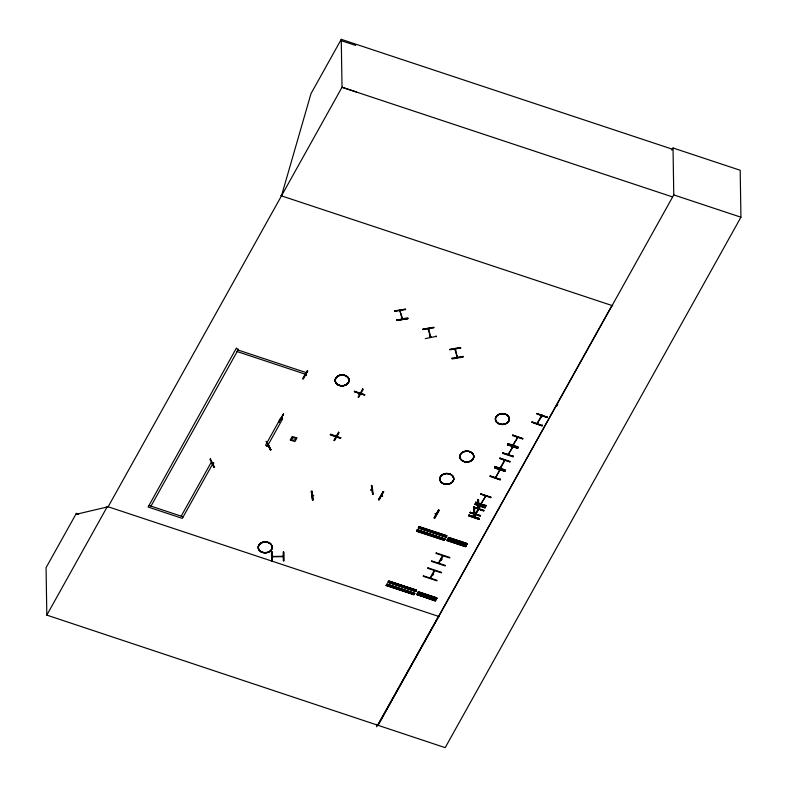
<?xml version="1.0" encoding="UTF-8"?>
<svg xmlns="http://www.w3.org/2000/svg" width="787" height="787" viewBox="0 0 787 787"><rect width="100%" height="100%" fill="white"/><g stroke="black" fill="none" stroke-linecap="round" stroke-linejoin="round"><path stroke-width="1.18" d="M212.47 463.13L213.769 463.11L213.375 462.756M268.347 446.052L267.196 446.357M500.434 478.998L500.198 479.834L490.144 475.997M494.905 466.976L495.121 466.504L505.411 469.957L505.165 470.4L494.905 466.976L495.151 466.553M500.198 479.824L489.957 476.342M507.733 443.966L507.949 443.504L518.239 446.947L517.994 447.39L507.733 443.966L518.003 447.341M505.165 470.38L494.925 466.907M503.001 452.584L502.765 453.42L513.045 456.745M340.712 437.602L340.466 438.438L330.235 434.926L330.471 434.149L340.682 437.946M478.949 519.272L468.718 515.819L478.939 519.312L479.185 518.495L468.924 515.091L479.185 518.495M470.095 512.77L480.306 516.311L480.552 515.869L470.292 512.376L470.075 512.849L470.321 512.022M486.179 505.323L485.933 506.159L475.702 502.657L486.15 505.677M475.909 502.273L486.189 505.716M479.194 518.879L468.924 515.387L479.155 518.84M542.381 425.049L542.125 425.885L531.963 422.294L532.219 421.478M532.179 421.881L542.381 425.442M542.125 425.865L531.982 422.226M500.552 467.389L500.522 468.304L500.493 467.33M504.565 460.188L504.073 461.084L504.92 460.306M504.88 460.493L500.611 468.167M508.008 454.542L512.819 446.78M508.776 454.03L508.363 453.824M513.291 445.304L513.763 444.537M517.708 437.483L512.976 445.098L517.728 437.424M335.41 435.998L336.236 435.624M359.226 394.356L358.764 394.13L359.659 392.792M475.259 514.088L475.614 513.35M475.682 514.196L476.125 513.321L475.564 513.331M477.955 509.13L478.28 510.124L478.417 509.287M479.647 506.248L479.686 507.025L480.188 506.267M478.742 509.415L473.902 517.098L474.246 515.672M480.1 506.405L479.588 506.238M484.94 496.715L485.471 496.823M485.736 496.253L480.936 503.847L485.776 496.066M386.191 585.548L386.545 584.908L386.22 585.518L414.041 594.687L386.25 585.469M386.653 584.741L386.978 584.131L414.769 593.359L414.415 593.988L386.624 584.771L414.454 593.959M386.978 584.131L414.729 593.447M388.021 582.331L415.811 591.558L388.011 582.341L388.178 581.75L416.234 590.781L416.589 590.142L388.788 580.924L388.444 581.563L416.293 590.693M415.802 591.558L416.146 590.919L388.355 581.701M416.53 531.166L444.34 540.325L416.49 531.195L416.844 530.556L444.586 539.892M445.068 538.997L444.724 539.636L416.923 530.418L417.277 529.779L445.058 539.036L417.277 529.779M418.31 527.979L418.664 527.349L446.455 536.567L446.101 537.196L418.31 527.979L446.111 537.196M418.743 527.201L419.097 526.572L446.888 535.79L418.9 526.788L446.554 536.419L418.802 527.123M413.982 594.765L414.336 594.136L386.486 585.026M435.27 601.022L416.825 594.5L418.448 591.804L436.982 597.953L418.33 591.834L418.153 592.326M417.012 594.372L435.447 600.697L435.772 600.097L417.238 593.949L416.815 594.618L435.349 600.766L436.844 597.982L436.46 598.897L417.927 592.749L436.47 598.897M444.281 540.413L444.635 539.774L416.785 530.674M446.534 536.419L446.859 535.878M466.071 545.745L465.55 546.69L447.016 540.541L447.537 539.597L466.071 545.745L447.419 539.626M467.281 543.63L466.76 544.545L448.226 538.397L448.747 537.452L467.291 543.601L448.629 537.482L447.144 540.148L465.648 546.414L447.124 540.148M281.48 195.865L310.993 93.643L341.263 39.35L672.472 149.225M537.128 423.593L537.649 422.717L537.541 423.721M542.145 415.103L541.633 416.677L541.702 415.693M542.115 415.979L537.088 423.554L541.79 414.985M402.118 318.991L399.904 310.688L402.629 318.833L401.931 318.155L402.187 319.099M428.817 329.635C428 327.244 428.167 331.012 428.758 329.182M430.873 337.19L430.204 336.433L430.44 337.289M455.545 349.172L457.306 357.573M495.997 477.06L495.525 476.765M500.06 468.078L504.516 460.277M499.971 469.947L495.495 477.748M504.054 460.877L504.575 461.044M508.825 454.05L508.264 453.863M512.799 446.937L508.382 454.738M336.295 435.644L335.724 435.447M478.368 508.51L477.866 509.278L478.378 509.199M477.876 509.887L477.896 509.11M479.273 506.789L479.844 506.976M541.279 416.343L541.79 416.53M386.338 585.135L414.129 594.352M388.325 581.79L415.998 591.067M416.962 530.389L444.773 539.548M418.458 527.565L446.445 536.606M416.431 590.289L388.591 581.14L416.569 590.181M435.752 600.156L417.228 593.978M418.133 592.385L436.569 598.504M418.231 592.217L436.775 598.366M446.731 535.927L418.9 526.788M447.036 540.521L465.57 546.67M448.246 538.377L466.799 544.486M448.442 538.033L466.996 544.142L448.344 538.003M448.541 537.855L467.075 544.004M436.559 598.622L418.025 592.473M465.865 546.148L447.301 540.02M212.579 463.1L213.572 463.169M267.167 446.042L268.229 446.072M210.523 458.841L209.942 459.401L213.985 467.498L214.487 466.976M312.488 495.525L313.482 495.348M372.054 490.183L370.785 489.996L372.015 489.888M78.68 514.157L76.349 513.38L46.069 567.673L46.817 615.109L445.186 747.65L740.931 217.202L740.193 170.258L673.033 147.976L671.842 150.12M46.817 615.109L107.406 506.434L108.183 506.69M236.434 348.021L148.123 507.025L182.328 518.377L212.943 463.464L210.946 462.795L181.197 516.154M150.986 506.13L238.441 349.271L236.444 348.602M305.454 374.228L306.33 372.664L237.92 349.979L237.044 351.533L305.454 374.228L305.366 375.114M290.255 439.963L292.164 436.48L296.788 437.857M290.354 440.149L294.987 441.527L296.886 438.044M436.244 552.946L435.988 553.389L449.672 557.934L449.918 557.481L436.224 552.946M418.723 595.129L420.209 592.454M449.023 540.777L450.508 538.101M430.027 578.022L434.247 570.457M438.329 563.128L442.55 555.563M430.597 578.209L434.817 570.654M438.9 563.315L443.12 555.75M432.604 574.697L432.909 575.287L432.584 574.648M440.907 559.803L441.182 560.344L440.887 559.754M433.401 574.392L433.647 573.949L432.83 574.205M441.133 559.311L441.95 559.055L441.379 558.868M499.863 458.103L499.617 458.546L509.878 461.949L510.124 461.507L499.843 458.093L509.907 461.802M512.691 435.093L512.445 435.536L522.706 438.939L522.952 438.497L512.671 435.083L522.745 438.812M494.885 467.508L505.156 470.941L504.91 471.393L494.649 467.98L494.895 467.537M507.477 444.98L507.713 444.498L517.984 447.931L517.738 448.383L507.497 444.557M426.79 597.805L428.276 595.139M457.09 543.453L458.585 540.787M513.321 444.321L512.976 445.098M517.256 438.192L517.748 437.297M495.535 477.67L499.902 469.829M428.669 598.435L430.155 595.759M458.978 544.073L460.464 541.407M430.341 598.986L431.827 596.31M460.651 544.624L462.136 541.958M432.22 599.605L433.716 596.939M462.53 545.253L464.015 542.587M513.026 456.824L513.262 455.988M433.48 600.028L434.965 597.353M463.779 545.666L465.274 543M467.153 543.62L465.786 546.267M378.026 724.984L611.912 305.484M378.035 725.368L673.77 194.92L673.033 147.976M556.498 406.515L557.698 404.37M438.575 616.388L376.688 726.804L376.648 724.345M307.707 370.982L307.137 370.785L302.611 378.773L303.182 378.96L307.707 370.982L303.103 378.842M283.527 414.1L278.5 421.989L279.07 422.206L283.595 413.824L279.001 422.078M281.382 418.428L282.543 418.409L282.13 418.743M306.35 375.478L305.572 374.799L306.468 375.104M354.603 391.228L364.853 394.7L364.607 395.143L354.376 391.69L354.622 391.218M359.334 393.107L360.466 393.057M360.269 392.949L359.561 392.703M336.354 436.303L335.164 436.224M335.469 436.116L335.872 435.398M359.216 394.277L359.62 393.559M335.823 436.244L336.236 435.516M362.64 388.817L363.21 389.398L358.685 397.376L358.115 397.189L362.709 388.876M338.538 432.053L339.108 432.643L334.583 440.622L334.013 440.425L338.607 432.368L334.101 440.395M379.068 499.735L378.567 499.656L383.141 491.659L378.567 499.666L379.137 499.863L383.663 491.491M378.99 499.765L383.574 491.786M381.587 495.771L382.62 496.115L381.715 495.761M436.264 514.236L435.152 513.931L435.545 513.567M434.65 518.259L439.176 510.281L434.65 518.279L434.08 518.082L438.595 509.71M475.092 503.965L485.087 507.89L485.333 507.418M475.702 502.706L475.948 501.87M480.483 494.275L480.729 493.803L490.96 497.295L490.714 497.738L480.503 493.862M468.944 515.052L468.708 515.869M475.102 503.995L474.846 504.437L485.087 507.89M473.735 506.976L483.975 510.458L483.72 510.901L473.489 507.448L473.735 507.005M480.1 506.307L473.941 517.01L473.794 507.625M481.349 503.955L481.3 503.139M483.71 510.507L473.489 507.448M547.319 417.051L547.063 417.513L536.901 413.942L537.147 413.47M311.298 491.393L312.508 500.011L311.298 491.393L311.908 490.96L313.108 499.991L312.488 500.05M311.809 491.295L313.029 499.902M271.525 552.258L271.623 560.934L271.525 552.258L272.145 551.884M272.066 551.913L272.154 560.865M272.194 556.468L273.197 556.37M282.139 556.35L283.379 556.635L272.43 556.812M474.453 517.089L474.305 516.302M507.536 444.812L517.777 448.246M494.708 467.822L504.949 471.256M517.403 438.044L516.862 438.034L517.393 437.178M512.386 447.528L511.934 447.508M364.647 395.005L354.376 391.69M480.523 494.147L490.96 497.266M474.295 516.233L474.394 515.524M547.103 417.385L536.96 413.785M399.875 310.599L400.13 311.544M430.115 336.403L430.725 336.433M430.332 337.121L430.833 337.102M455.368 348.326L455.26 350.028L454.984 348.395M499.529 470.626L499.145 470.429M282.336 418.763L281.362 418.389M335.213 435.919L336.246 436.264M281.648 418.104L281.402 417.385M382.354 496.351L381.488 496.164M266.272 441.822L266.852 441.625L270.885 449.721L270.305 449.908L266.262 441.428M268.111 445.757L267.127 445.973L267.452 446.377M267.305 446.327L268.249 446.032M212.726 463.376L213.661 463.09M270.374 449.525L270.885 449.711M213.985 467.498L214.556 466.927M271.623 560.934L272.223 560.57M341.263 39.35L342.02 87.268L108.144 506.769L76.359 514.255L76.349 513.38M417.228 529.897L444.911 539.144M386.82 584.279L414.71 593.467M359.315 393.352L359.098 392.802M481.398 503.041L480.896 503.926M479.795 506.1L474.394 515.721L474.768 516.528L474.699 515.731M541.8 415.664L541.594 415.113M394.572 311.357L405.521 309.498M405.541 309.635L405.423 309.153L394.464 311.032L405.521 309.222M396.933 320.063L407.853 317.761M396.904 319.994L407.981 318.607L397.032 320.466L396.894 319.601M422.826 329.546L433.765 327.658M433.794 327.825L433.676 327.343L422.717 329.212L433.775 327.412M425.285 338.636L436.136 336.393M449.692 349.841L460.641 347.972M460.661 348.12L460.543 347.638L449.584 349.507L460.641 347.697M457.07 356.718L457.591 356.727M452.013 358.085L452.151 358.941L463.1 357.072L462.972 356.236M371.434 485.717L372.054 485.658L373.254 494.295L372.635 494.354L371.434 485.323L372.713 494.246M370.893 489.986L371.779 489.858M312.606 495.515L313.61 495.426M313.649 495.721L312.685 495.84M266.803 441.605L270.836 449.692M283.34 551.746L283.959 552.13L284.038 560.826L283.409 560.442M272.302 556.468L283.231 556.311M435.998 514.245L435.231 513.891M400.258 310.54L400.593 311.377L400.032 311.377M457.434 356.57L457.424 356.078M283.438 552.071L283.497 560.737M341.292 40.717L355.734 45.42M356.472 91.971L342.02 87.268L672.059 196.76M673.77 194.92L740.931 217.202M280.693 195.609L612.689 305.74M490.153 475.948L500.443 479.391M441.891 559.075L441.192 559.291L441.684 559.449M440.641 560.196L441.212 560.393M148.989 505.47L183.194 516.813M107.366 506.513L439.353 616.644M359.433 392.713L360.357 393.028M305.474 375.143L306.389 375.458M330.451 434.493L340.712 437.995M282.444 418.418L281.52 418.104L281.638 417.415M475.082 503.985L485.333 507.448M470.262 512.475L480.552 515.485M439.176 510.301L438.605 510.104L434.139 517.757M383.092 491.688L383.663 491.875M435.388 513.606L436.421 513.96M537.137 413.49L547.319 417.071M428.541 328.818L430.794 337.131M430.371 337.18L428.158 328.877M457.188 357.505L454.935 349.28M478.781 509.238L478.585 499.932M266.34 441.694L270.453 449.81M214.556 467.311L210.444 458.89M455.093 349.871L455.643 349.772M436.096 335.931L436.234 336.797M407.981 318.587L397.032 320.457M478.23 499.804L478.28 510.124M477.807 499.352L477.925 509.996M474.561 507.025L474.689 515.239M474.207 506.907L474.305 517.128M305.769 374.14L305.759 374.858L305.612 374.179M281.667 417.376L281.677 418.064M283.34 552.14L283.418 560.836M272.076 552.169L272.233 560.964M502.982 452.938L513.232 456.391L502.982 452.938M280.418 418.566L265.544 445.245L267.541 445.914L282.415 419.235L280.418 418.566M423.475 575.848L423.229 576.291L436.903 580.826L437.159 580.383L423.455 575.848M427.931 567.84L427.685 568.283L441.369 572.828L441.615 572.375L427.912 567.84M431.778 560.944L431.532 561.397L445.216 565.932L445.462 565.489L431.758 560.954M292.134 437.916L291.662 439.421L293.108 440.474L295.509 439.323L294.938 437.838L292.134 437.916M473.548 507.29L483.779 510.743L473.518 507.29M462.982 356.57L452.023 358.469L462.992 356.629M337.78 384.676A6.985 5.42 -0.9 0 0 349.025 381.164A6.985 5.42 -0.9 0 0 339.561 375.369A6.994 5.43 -0.9 0 0 337.771 384.695A6.985 5.42 -0.9 0 0 349.025 381.193A6.994 5.43 -0.9 0 0 339.561 375.379A6.985 5.42 -0.9 0 0 337.78 384.676A6.994 5.43 -0.9 0 0 349.035 381.183A6.985 5.42 -0.9 0 0 339.561 375.399A6.985 5.42 -0.9 0 0 337.78 384.705A6.955 5.401 -0.9 0 0 348.995 381.174A6.955 5.401 -0.9 0 0 339.571 375.409A6.955 5.401 -0.9 0 0 337.8 384.676M337.771 384.528A6.994 5.43 -0.9 0 0 349.035 381.006A6.994 5.43 -0.9 0 0 339.561 375.202A6.994 5.43 -0.9 0 0 337.771 384.528M498.033 423.367A6.985 5.42 -0.9 0 0 509.278 419.845A6.994 5.43 -0.9 0 0 499.814 414.051A6.994 5.43 -0.9 0 0 498.023 423.367A6.994 5.43 -0.9 0 0 509.287 419.855A6.985 5.42 -0.9 0 0 499.814 414.06A6.985 5.42 -0.9 0 0 498.033 423.367A6.955 5.401 -0.9 0 0 509.248 419.845A6.955 5.401 -0.9 0 0 499.824 414.08A6.955 5.401 -0.9 0 0 498.043 423.347M498.023 423.199A6.994 5.43 -0.9 0 0 509.287 419.678A6.994 5.43 -0.9 0 0 499.814 413.873A6.994 5.43 -0.9 0 0 498.023 423.199M462.461 460.887A6.985 5.42 -0.9 0 0 473.705 457.375A6.985 5.42 -0.9 0 0 464.251 451.581A6.994 5.43 -0.9 0 0 462.451 460.907A6.994 5.43 -0.9 0 0 473.725 457.395A6.994 5.43 -0.9 0 0 464.241 451.59A6.985 5.42 -0.9 0 0 462.461 460.887A6.955 5.401 -0.9 0 0 473.685 457.385A6.955 5.401 -0.9 0 0 464.261 451.62A6.955 5.401 -0.9 0 0 462.481 460.887M462.451 460.739A6.994 5.43 -0.9 0 0 473.715 457.217A6.994 5.43 -0.9 0 0 464.241 451.413A6.994 5.43 -0.9 0 0 462.451 460.739M442.412 483.218A6.985 5.42 -0.9 0 0 453.666 479.696A6.985 5.42 -0.9 0 0 444.202 473.912A6.994 5.43 -0.9 0 0 442.402 483.238A6.994 5.43 -0.9 0 0 453.676 479.716A6.994 5.43 -0.9 0 0 444.193 473.912A6.985 5.42 -0.9 0 0 442.412 483.218A6.955 5.401 -0.9 0 0 453.637 479.716A6.955 5.401 -0.9 0 0 444.212 473.951A6.955 5.401 -0.9 0 0 442.432 483.208M442.402 483.061A6.994 5.43 -0.9 0 0 453.676 479.549A6.994 5.43 -0.9 0 0 444.193 473.744A6.994 5.43 -0.9 0 0 442.402 483.061M260.89 551.717A6.985 5.42 -0.9 0 0 272.145 548.205A6.985 5.42 -0.9 0 0 262.681 542.41A6.985 5.42 -0.9 0 0 260.89 551.717M260.881 551.539A6.994 5.43 -0.9 0 0 272.154 548.018A6.994 5.43 -0.9 0 0 262.671 542.223A6.994 5.43 -0.9 0 0 260.881 551.539A6.994 5.43 -0.9 0 0 272.154 548.027A6.994 5.43 -0.9 0 0 262.671 542.233A6.994 5.43 -0.9 0 0 260.881 551.549M260.91 551.697A6.955 5.401 -0.9 0 0 272.115 548.195A6.955 5.401 -0.9 0 0 262.691 542.43A6.955 5.401 -0.9 0 0 260.91 551.697"/></g></svg>
